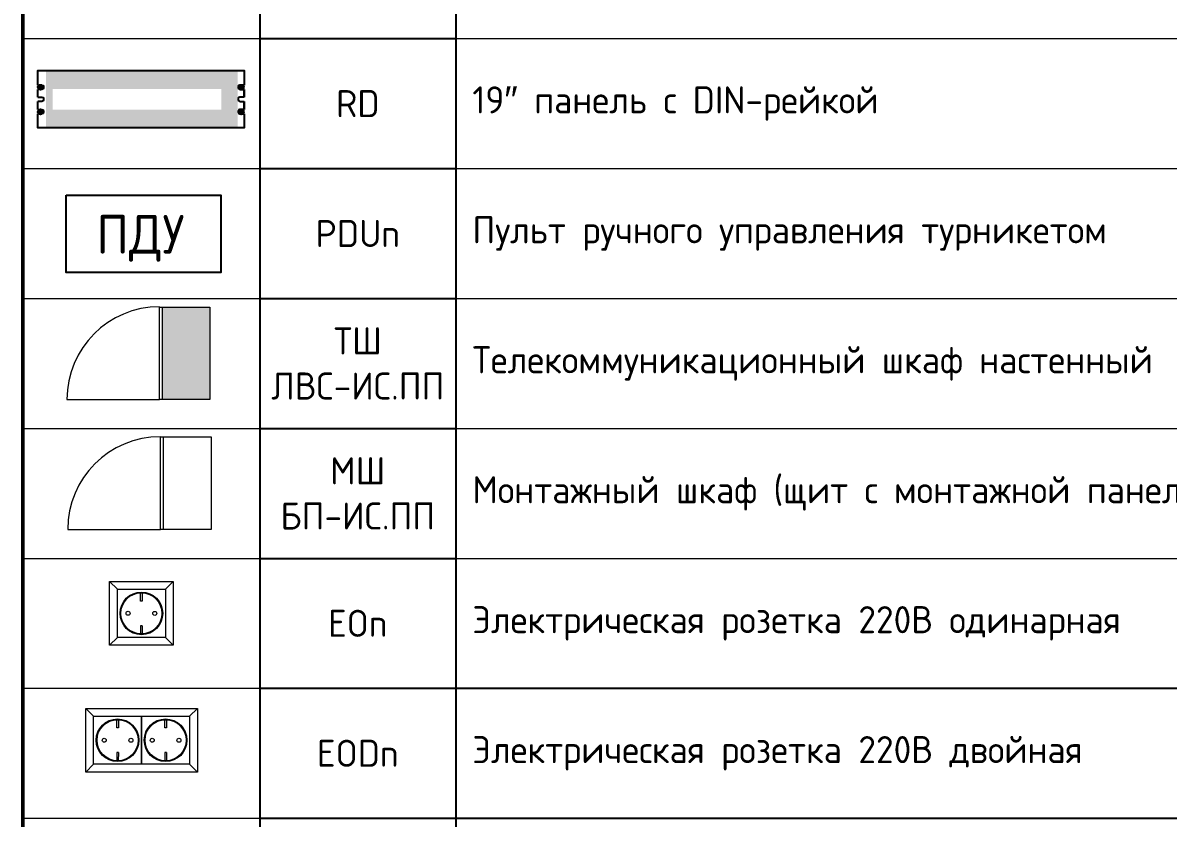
# Model space of a CAD drawing. Header units: millimetres. Extents: x -695119 to 412940, y -249585 to 622758.
# Drawn here: x -573452 to -567531, y 17115 to 21224 of the extents above; entities that cross this region are included whole.
import ezdxf
from ezdxf.enums import TextEntityAlignment as Align

# ---------------------------------------------------------------- set-up
doc = ezdxf.new("R2010")
doc.units = ezdxf.units.MM
for name, color, linetype, lineweight in [('(АР) Текст', 7, 'Continuous', 25), ('_СКС-Шкафы', 7, 'Continuous', 0), ('АПС', 255, 'Continuous', 30)]:
    doc.layers.add(name, color=color, linetype=linetype, lineweight=lineweight)
doc.layers.add('PDF _Оформление-Надписи', color=7, linetype='Continuous')
doc.layers.add('Узлы', color=7, linetype='Continuous')
doc.styles.add('GOST-2.304_Type-B_italic', font='')
doc.styles.add('ICOCPEUR', font='isocpeur.ttf', dxfattribs={"height": 250})
doc.styles.get('GOST-2.304_Type-B_italic').set_extended_font_data('GOST type B')

# ---------------------------------------------------------------- blocks, each defined once
blk = doc.blocks.new('*T1110')
at = {"layer": 'Узлы', "color": 0, "lineweight": 50, "transparency": 16777216}
for p, q in [((0, 0), (9164.9, 0)), ((0, 0), (0, -19360.9)), ((9164.9, 0), (9164.9, -19360.9)), ((0, -400), (9164.9, -400)), ((0, -19360.9), (9164.9, -19360.9))]:
    blk.add_line(p, q, dxfattribs=at)
at = {"layer": 'Узлы', "color": 0, "lineweight": -2, "transparency": 16777216}
for p, q in [((2238.1, 0), (2238.1, -2414.3)), ((7679.3, 0), (7679.3, -18960.9)), ((1225, -400), (1225, -18960.9)), ((0, -1071.4), (2238.1, -1071.4)), ((7679.3, -1071.4), (9164.9, -1071.4)), ((0, -1742.9), (2238.1, -1742.9)), ((7679.3, -1742.9), (9164.9, -1742.9)), ((0, -2414.3), (2238.1, -2414.3)), ((7679.3, -2414.3), (9164.9, -2414.3)), ((0, -3085.7), (2238.1, -3085.7)), ((2238.1, -3085.7), (2238.1, -11575.2)), ((7679.3, -3085.7), (9164.9, -3085.7)), ((0, -3757.1), (2238.1, -3757.1)), ((7679.3, -3757.1), (9164.9, -3757.1)), ((1225, -4428.6), (2238.1, -4428.6)), ((7679.3, -4428.6), (9164.9, -4428.6)), ((1225, -5100), (2238.1, -5100)), ((7679.3, -5100), (9164.9, -5100)), ((1225, -5771.4), (2238.1, -5771.4)), ((0, -6442.9), (9164.9, -6442.9)), ((0, -7330.5), (9164.9, -7330.5)), ((1225, -8218), (9164.9, -8218)), ((1225, -8889.5), (2238.1, -8889.5)), ((7679.3, -8889.5), (9164.9, -8889.5)), ((1225, -9560.9), (2238.1, -9560.9)), ((7679.3, -9560.9), (9164.9, -9560.9)), ((1225, -10232.3), (2238.1, -10232.3)), ((7679.3, -10232.3), (9164.9, -10232.3)), ((1225, -10903.8), (2238.1, -10903.8)), ((1225, -11575.2), (2238.1, -11575.2)), ((1225, -12246.6), (2238.1, -12246.6)), ((1225, -12918), (2238.1, -12918)), ((1225, -13589.5), (2238.1, -13589.5)), ((7679.3, -13589.5), (9164.9, -13589.5)), ((1225, -14260.9), (2238.1, -14260.9)), ((1225, -14932.3), (2238.1, -14932.3))]:
    blk.add_line(p, q, dxfattribs=at)
at = {"layer": 'Узлы', "color": 0, "linetype": 'ByBlock', "lineweight": -2, "transparency": 16777216}
for p, q in [((2238.1, -1071.4), (7679.3, -1071.4)), ((2238.1, -1742.9), (7679.3, -1742.9)), ((2238.1, -2414.3), (7679.3, -2414.3)), ((2238.1, -2414.3), (2238.1, -3085.7)), ((2238.1, -3085.7), (7679.3, -3085.7)), ((2238.1, -3757.1), (7679.3, -3757.1)), ((0, -4428.6), (1225, -4428.6)), ((2238.1, -4428.6), (7679.3, -4428.6)), ((0, -5100), (1225, -5100)), ((2238.1, -5100), (7679.3, -5100)), ((0, -5771.4), (1225, -5771.4)), ((2238.1, -5771.4), (9164.9, -5771.4)), ((2238.1, -10232.3), (7679.3, -10232.3)), ((2238.1, -10903.8), (7679.3, -10903.8)), ((2238.1, -11575.2), (2238.1, -18960.9)), ((7679.3, -11575.2), (9164.9, -11575.2)), ((7679.3, -12246.6), (9164.9, -12246.6)), ((7679.3, -12918), (9164.9, -12918)), ((7679.3, -14260.9), (9164.9, -14260.9)), ((7679.3, -14932.3), (9164.9, -14932.3)), ((1225, -15603.8), (9164.9, -15603.8)), ((1225, -16275.2), (9164.9, -16275.2)), ((1225, -16946.6), (9164.9, -16946.6)), ((1225, -17618), (9164.9, -17618)), ((1225, -18289.5), (9164.9, -18289.5))]:
    blk.add_line(p, q, dxfattribs=at)
at = {"layer": 'Узлы', "color": 0, "lineweight": 0, "transparency": 16777216}
for p, q in [((0, -8218), (1225, -8218)), ((0, -8889.5), (1225, -8889.5)), ((2238.1, -8889.5), (7679.3, -8889.5)), ((0, -9560.9), (1225, -9560.9)), ((2238.1, -9560.9), (7679.3, -9560.9)), ((0, -10232.3), (1225, -10232.3)), ((0, -10903.8), (1225, -10903.8)), ((7679.3, -10903.8), (9164.9, -10903.8)), ((0, -11575.2), (1225, -11575.2)), ((2238.1, -11575.2), (7679.3, -11575.2)), ((0, -12246.6), (1225, -12246.6)), ((2238.1, -12246.6), (7679.3, -12246.6)), ((0, -12918), (1225, -12918)), ((2238.1, -12918), (7679.3, -12918)), ((0, -13589.5), (1225, -13589.5)), ((2238.1, -13589.5), (7679.3, -13589.5)), ((0, -14260.9), (1225, -14260.9)), ((2238.1, -14260.9), (7679.3, -14260.9)), ((0, -14932.3), (1225, -14932.3)), ((2238.1, -14932.3), (7679.3, -14932.3)), ((0, -15603.8), (1225, -15603.8)), ((0, -16275.2), (1225, -16275.2)), ((0, -16946.6), (1225, -16946.6)), ((0, -17618), (1225, -17618)), ((0, -18289.5), (1225, -18289.5)), ((0, -18960.9), (9164.9, -18960.9))]:
    blk.add_line(p, q, dxfattribs=at)
at = {"layer": 'Узлы', "color": 0, "transparency": 16777216}
for s, insert, char_height, width, attachment_point, style in [('Примечание', (8422.1, -200), 139.88, 1483.861, 5, 'GOST-2.304_Type-B_italic'), ('Поз. обозначение', (1119, -200), 139.881, 2236.418, 5, 'GOST-2.304_Type-B_italic'), ('Наменование', (4958.7, -200), 139.881, 5439.546, 5, 'GOST-2.304_Type-B_italic'), ('{\\C7; Прибор АПС}', (2238.9, -735.7), 139.881, 5439.546, 4, 'GOST-2.304_Type-B_italic'), ('Fs', (1731.5, -735.7), 139.88, 1011.435, 5, 'GOST-2.304_Type-B_italic'), ('PN 24', (1731.5, -1407.1), 139.88, 1011.435, 5, 'GOST-2.304_Type-B_italic'), ('{\\C7; Блок питания турникета 24В}', (2238.9, -1407.1), 139.881, 5439.546, 4, 'GOST-2.304_Type-B_italic'), ('Поставляется ДИТ', (8422.1, -1407.1), 139.881, 1483.861, 5, 'GOST-2.304_Type-B_italic'), ('PN 12', (1731.5, -2078.6), 139.88, 1011.435, 5, 'GOST-2.304_Type-B_italic'), ('{\\C7; Блок питания турникета 12В}', (2238.9, -2078.6), 139.881, 5439.546, 4, 'GOST-2.304_Type-B_italic'), ('Поставляется ДИТ', (8422.1, -2078.6), 139.881, 1483.861, 5, 'GOST-2.304_Type-B_italic'), ('{\\C7; Источник бесперебойного питания}', (2238.9, -2750), 139.881, 5439.546, 4, 'GOST-2.304_Type-B_italic'), ('ИБП', (1731.5, -2750), 139.88, 1011.435, 5, 'GOST-2.304_Type-B_italic'), ('Поставляется ДИТ', (8422.1, -2750), 139.881, 1483.861, 5, 'GOST-2.304_Type-B_italic'), ('АРМ-ОП(с/б)', (1731.5, -3421.4), 139.881, 1011.435, 5, 'GOST-2.304_Type-B_italic'), ('{\\C7; АРМ оператора питания (столовая/буфет)}', (2238.9, -3421.4), 139.881, 5439.546, 4, 'GOST-2.304_Type-B_italic'), ('Поставляется ДИТ', (8422.1, -3421.4), 139.881, 1483.861, 5, 'GOST-2.304_Type-B_italic'), ('АРМ-А-ОУ', (1731.5, -4092.9), 139.88, 1011.435, 5, 'GOST-2.304_Type-B_italic'), ('{\\C7; АРМ администратора ОУ}', (2238.9, -4092.9), 139.881, 5439.546, 4, 'GOST-2.304_Type-B_italic'), ('Поставляется ДИТ', (8422.1, -4092.9), 139.881, 1483.861, 5, 'GOST-2.304_Type-B_italic'), (' АРМ контролера (охранника)', (2238.9, -4764.3), 139.881, 5439.546, 4, 'GOST-2.304_Type-B_italic'), ('АРМ-К', (1731.5, -4764.3), 139.88, 1011.435, 5, 'GOST-2.304_Type-B_italic'), ('Поставляется ДИТ', (8422.1, -4764.3), 139.881, 1483.861, 5, 'GOST-2.304_Type-B_italic'), (' Подключение к сети питания 220В', (2238.9, -5435.7), 139.881, 5439.546, 4, 'GOST-2.304_Type-B_italic'), ('TРn', (1731.5, -6107.1), 139.88, 1011.435, 5, 'GOST-2.304_Type-B_italic'), ('{\\C7; Турникет типа "трипод"}', (2238.9, -6107.1), 139.881, 5439.546, 4, 'GOST-2.304_Type-B_italic'), ('Поставляется ДИТ', (8422.1, -6107.1), 139.881, 1483.861, 5, 'GOST-2.304_Type-B_italic'), ('Створка ограждения «антипаника» Ø32мм длиной 1,2 м . в комплекте с фиксатором, завесами и с заполненинием с пиктограммами{\\C256; }', (2350, -6886.7), 139.881, 5217.415, 4, 'GOST-2.304_Type-B_italic'), ('KL(1,2м)n', (1731.5, -6886.7), 139.88, 1011.435, 5, 'GOST-2.304_Type-B_italic'), ('Поставляется ДИТ', (8422.1, -6886.7), 139.881, 1483.861, 5, 'GOST-2.304_Type-B_italic'), ('Створка ограждения «антипаника» Ø32мм длиной 1,5 м. в комплекте с фиксатором, завесами и с заполненинием с пиктограммами', (2350, -7774.2), 139.881, 5217.415, 4, 'GOST-2.304_Type-B_italic'), ('KL(1,5м)n', (1731.5, -7774.2), 139.88, 1011.435, 5, 'GOST-2.304_Type-B_italic'), ('Поставляется ДИТ', (8422.1, -7774.2), 139.881, 1483.861, 5, 'GOST-2.304_Type-B_italic'), ('  Ограждение', (2238.9, -8553.8), 139.881, 5439.546, 4, 'GOST-2.304_Type-B_italic'), ('Поставляется ДИТ', (8422.1, -8553.8), 139.881, 1483.861, 5, 'GOST-2.304_Type-B_italic'), ('ESn', (1731.5, -9225.2), 139.88, 1011.435, 5, 'GOST-2.304_Type-B_italic'), (' {\\fISOCPEUR|b0|i0|c204|p34;\\C256;Маршрутизатор} (коммутатор 3-го уровня, 24xRJ45', (2238.9, -9225.2), 139.881, 5439.546, 4, 'GOST-2.304_Type-B_italic'), ('Поставляется ДИТ', (8422.1, -9225.2), 139.881, 1483.861, 5, 'GOST-2.304_Type-B_italic'), ('ОРn', (1731.5, -9896.6), 139.88, 1011.435, 5, 'GOST-2.304_Type-B_italic'), (' Кабельный органайзер 1U', (2238.9, -9896.6), 139.881, 5439.546, 4, 'GOST-2.304_Type-B_italic'), ('БР', (1731.5, -10568), 139.88, 1011.435, 5, 'GOST-2.304_Type-B_italic'), ('{\\C256; Блок розеток}', (2238.9, -10568), 139.881, 5439.546, 4, 'GOST-2.304_Type-B_italic'), ('{\\Q1.13910E-013;\\C256;КП}', (1731.5, -11239.5), 139.881, 1011.435, 5, 'GOST-2.304_Type-B_italic'), ('{\\C256; Консольная полка}', (2238.9, -11239.5), 139.881, 5439.546, 4, 'GOST-2.304_Type-B_italic'), ('{\\C256; DIN рейка}', (2238.9, -11910.9), 139.881, 5439.546, 4, 'GOST-2.304_Type-B_italic'), ('DI', (1731.5, -11910.9), 139.88, 1011.435, 5, 'GOST-2.304_Type-B_italic'), ('RD', (1731.5, -12582.3), 139.88, 1011.435, 5, 'GOST-2.304_Type-B_italic'), ('{\\C256; 19″ панель с DIN-рейкой }', (2238.9, -12582.3), 139.881, 5439.546, 4, 'GOST-2.304_Type-B_italic'), ('PDUn', (1731.5, -13253.8), 139.88, 1011.435, 5, 'GOST-2.304_Type-B_italic'), (' Пульт ручного управления турникетом', (2238.9, -13253.8), 139.881, 5439.546, 4, 'GOST-2.304_Type-B_italic'), ('Поставляется ДИТ', (8422.1, -13253.8), 139.881, 1483.861, 5, 'GOST-2.304_Type-B_italic'), ('ТШ ЛВС-ИС.ПП', (1731.5, -13925.2), 139.881, 1011.435, 5, 'GOST-2.304_Type-B_italic'), (' Телекоммуникационный шкаф настенный ', (2238.9, -13925.2), 139.881, 5439.546, 4, 'GOST-2.304_Type-B_italic'), ('МШ БП-ИС.ПП', (1731.5, -14596.6), 139.881, 1011.435, 5, 'GOST-2.304_Type-B_italic'), (' Монтажный шкаф (щит с монтажной панелью металлический)', (2238.9, -14596.6), 139.881, 5439.546, 4, 'GOST-2.304_Type-B_italic'), ('EOn', (1731.5, -15268), 139.88, 1011.435, 5, 'GOST-2.304_Type-B_italic'), ('{\\C256; Электрическая розетка 220В одинарная}', (2238.9, -15268), 139.881, 5439.546, 4, 'GOST-2.304_Type-B_italic'), ('{\\C256; Электрическая розетка 220В двойная }', (2238.9, -15939.5), 139.881, 5439.546, 4, 'GOST-2.304_Type-B_italic'), ('EODn', (1731.5, -15939.5), 139.88, 1011.435, 5, 'GOST-2.304_Type-B_italic'), ('ETHn', (1731.5, -16610.9), 139.88, 1011.435, 5, 'GOST-2.304_Type-B_italic'), (' Устанавливаемая компьютерная розетка  RJ45', (2238.9, -16610.9), 139.881, 5439.546, 4, 'GOST-2.304_Type-B_italic'), ('UKn', (1731.5, -17282.3), 139.88, 1011.435, 5, 'GOST-2.304_Type-B_italic'), ('  Устройство коммутационное', (2238.9, -17282.3), 139.881, 5439.546, 4, 'GOST-2.304_Type-B_italic'), (' Патч-корд LSLTx RJ-45', (2238.9, -17953.8), 139.881, 5439.546, 4, 'GOST-2.304_Type-B_italic'), ('PC', (1731.5, -17953.8), 139.88, 1011.435, 5, 'GOST-2.304_Type-B_italic'), ('RJ', (1731.5, -18625.2), 139.88, 1011.435, 5, 'GOST-2.304_Type-B_italic'), (' Коннектор RJ-45, монтируемый на кабельную линию', (2238.9, -18625.2), 139.881, 5439.546, 4, 'GOST-2.304_Type-B_italic'), ('{\\fArial Narrow|b0|i0|c204|p34; Примечание - в перечне условных обозначений:  n - порядковый номер устройства}', (0.8, -19160.9), 139.881, 9163.181, 4, 'ICOCPEUR')]:
    blk.add_mtext(s, dxfattribs=dict(at, insert=insert, char_height=char_height, width=width, attachment_point=attachment_point, style=style))

msp = doc.modelspace()

# ---------------------------------------------------------------- hatches: boundary and pattern name
at = {"lineweight": 15}
h = msp.add_hatch(color=9, dxfattribs=at)
h.dxf.hatch_style = 1
h.paths.add_polyline_path([(-572342.195, 20977.658), (-573332.101, 20977.658), (-573332.101, 20681.816), (-573128.563, 20681.816), (-573128.563, 20776.684), (-573297.119, 20776.684), (-573297.119, 20882.929), (-572861.974, 20882.929), (-572426.828, 20882.929), (-572426.828, 20776.684), (-572861.974, 20776.684), (-573128.563, 20776.684), (-573128.563, 20681.816), (-572342.195, 20681.816)])
h = msp.add_hatch(color=9, dxfattribs=at)
h.dxf.hatch_style = 1
h.paths.add_polyline_path([(-572484.622, 19755.62), (-572731.282, 19755.62), (-572731.282, 19278.519), (-572484.622, 19278.519)])

# ---------------------------------------------------------------- linework, layer by layer
at = {"layer": '(АР) Текст', "color": 7}
for p, q in [((-573375.055, 20840.986), (-573375.055, 20880.538)), ((-572308.783, 20880.538), (-572308.783, 20840.986)), ((-572308.783, 20840.986), (-572308.783, 20880.538)), ((-573375.055, 20776.615), (-573375.055, 20818.586)), ((-572308.783, 20818.586), (-572308.783, 20776.615)), ((-572308.783, 20776.615), (-572308.783, 20818.586))]:
    msp.add_line(p, q, dxfattribs=at)
for points in [[(-573375.055, 20902.938), (-573375.055, 20977.658), (-572308.783, 20977.658), (-572308.783, 20902.938)], [(-573375.055, 20840.986), (-573375.055, 20880.538)], [(-573367.179, 20896.946), (-573361.795, 20891.563)], [(-573361.795, 20891.563), (-573367.179, 20886.179)], [(-573366.162, 20897.963), (-573360.779, 20892.579)], [(-573366.162, 20885.162), (-573360.779, 20890.546)], [(-573355.395, 20897.963), (-573360.779, 20892.579)], [(-573360.779, 20890.546), (-573355.395, 20885.162)], [(-573359.762, 20891.563), (-573354.378, 20896.946)], [(-573359.762, 20891.563), (-573354.378, 20886.179)], [(-572324.075, 20891.563), (-572329.459, 20896.946)], [(-572324.075, 20891.563), (-572329.459, 20886.179)], [(-572328.443, 20897.963), (-572323.059, 20892.579)], [(-572323.059, 20890.546), (-572328.443, 20885.162)], [(-572317.675, 20897.963), (-572323.059, 20892.579)], [(-572317.675, 20885.162), (-572323.059, 20890.546)], [(-572316.659, 20896.946), (-572322.043, 20891.563)], [(-572322.043, 20891.563), (-572316.659, 20886.179)], [(-572308.783, 20880.538), (-572308.783, 20840.986)], [(-572308.783, 20840.986), (-572308.783, 20880.538)], [(-573375.055, 20776.615), (-573375.055, 20818.586)], [(-572308.783, 20818.586), (-572308.783, 20776.615)], [(-572308.783, 20776.615), (-572308.783, 20818.586)], [(-572308.783, 20754.215), (-572308.783, 20681.816), (-573375.055, 20681.816), (-573375.055, 20754.215)], [(-573367.179, 20770.21), (-573361.795, 20764.827)], [(-573361.795, 20764.827), (-573367.179, 20759.443)], [(-573366.162, 20771.227), (-573360.779, 20765.843)], [(-573366.162, 20758.427), (-573360.779, 20763.81)], [(-573355.395, 20771.227), (-573360.779, 20765.843)], [(-573360.779, 20763.81), (-573355.395, 20758.427)], [(-573359.762, 20764.827), (-573354.378, 20770.21)], [(-573359.762, 20764.827), (-573354.378, 20759.443)], [(-572324.075, 20764.827), (-572329.459, 20770.21)], [(-572324.075, 20764.827), (-572329.459, 20759.443)], [(-572328.443, 20771.227), (-572323.059, 20765.843)], [(-572323.059, 20763.81), (-572328.443, 20758.427)], [(-572317.675, 20771.227), (-572323.059, 20765.843)], [(-572317.675, 20758.427), (-572323.059, 20763.81)], [(-572316.659, 20770.21), (-572322.043, 20764.827)], [(-572322.043, 20764.827), (-572316.659, 20759.443)]]:
    msp.add_lwpolyline(points, dxfattribs=at)
for points in [[(-573375.055, 20902.938), (-573353.395, 20902.938, -0.41421356), (-573345.395, 20894.938), (-573345.395, 20888.538, -0.41421356), (-573353.395, 20880.538), (-573375.055, 20880.538)], [(-572308.783, 20902.938), (-572330.443, 20902.938, 0.41421356), (-572338.443, 20894.938), (-572338.443, 20888.538, 0.41421356), (-572330.443, 20880.538), (-572308.783, 20880.538)], [(-573375.055, 20840.986), (-573353.395, 20840.986, -0.41421356), (-573345.395, 20832.986), (-573345.395, 20826.586, -0.41421356), (-573353.395, 20818.586), (-573375.055, 20818.586)], [(-572308.783, 20840.986), (-572330.443, 20840.986, 0.41421356), (-572338.443, 20832.986), (-572338.443, 20826.586, 0.41421356), (-572330.443, 20818.586), (-572308.783, 20818.586)], [(-573375.055, 20776.615), (-573353.395, 20776.615, -0.41421356), (-573345.395, 20768.615), (-573345.395, 20762.215, -0.41421356), (-573353.395, 20754.215), (-573375.055, 20754.215)], [(-572308.783, 20776.615), (-572330.443, 20776.615, 0.41421356), (-572338.443, 20768.615), (-572338.443, 20762.215, 0.41421356), (-572330.443, 20754.215), (-572308.783, 20754.215)]]:
    msp.add_lwpolyline(points, format="xyb", dxfattribs=at)
for centre, radius in [((-573360.779, 20891.563), 13.245), ((-573360.779, 20891.563), 8.363), ((-572323.059, 20891.563), 13.245), ((-572323.059, 20891.563), 8.363), ((-573360.779, 20764.827), 13.245), ((-573360.779, 20764.827), 8.363), ((-572323.059, 20764.827), 13.245), ((-572323.059, 20764.827), 8.363)]:
    msp.add_circle(centre, radius, dxfattribs=at)
at = {"color": 7, "lineweight": 25, "ltscale": 100}
msp.add_lwpolyline([(-573228.003, 20334.615), (-572428.003, 20334.615), (-572428.003, 19934.615), (-573228.003, 19934.615)], close=True, dxfattribs=at)
at = {"color": 0, "lineweight": 15}
msp.add_lwpolyline([(-572484.622, 19278.519), (-572745.686, 19278.519), (-572745.686, 19755.62), (-572484.622, 19755.62)], close=True, dxfattribs=at)
at = {"layer": '_СКС-Шкафы'}
for points in [[(-572731.282, 19757.378), (-572731.282, 19278.693)], [(-573224.371, 19278.693), (-572745.686, 19278.693)], [(-572726.844, 19085.754), (-572726.844, 18607.069)], [(-573219.933, 18607.069), (-572741.248, 18607.069)]]:
    msp.add_lwpolyline(points, dxfattribs=at)
msp.add_lwpolyline([(-572741.248, 19085.754), (-572478.336, 19085.754), (-572478.336, 18607.069), (-572741.248, 18607.069)], close=True, dxfattribs=at)
for centre in [(-572745.686, 19278.693), (-572741.248, 18607.069)]:
    msp.add_arc(centre, 478.685, 90, 180, dxfattribs=at)
at = {"layer": 'PDF _Оформление-Надписи', "lineweight": 0}
for points in [[(-573003.505, 18337.416), (-572675.163, 18337.416), (-572675.163, 18009.073), (-573003.505, 18009.073)], [(-572963.505, 18297.416), (-572715.163, 18297.416), (-572715.163, 18049.073), (-572963.505, 18049.073)], [(-573126.701, 17681.598), (-572550.015, 17681.598), (-572550.015, 17353.256), (-573126.701, 17353.256)], [(-573086.701, 17641.598), (-572838.358, 17641.598), (-572838.358, 17393.256), (-573086.701, 17393.256)], [(-572838.358, 17641.598), (-572590.015, 17641.598), (-572590.015, 17393.256), (-572838.358, 17393.256)]]:
    msp.add_lwpolyline(points, close=True, dxfattribs=at)
for points in [[(-573003.505, 18337.416), (-572963.505, 18297.416)], [(-572715.163, 18297.416), (-572675.163, 18337.416)], [(-572834.813, 18279.363), (-572834.929, 18237.012), (-572843.39, 18237.035), (-572843.274, 18279.386)], [(-572835.278, 18109.453), (-572843.739, 18109.477), (-572843.856, 18067.126)], [(-572835.278, 18109.453), (-572835.394, 18067.103)], [(-573003.505, 18009.073), (-572963.505, 18049.073)], [(-572715.163, 18049.073), (-572675.163, 18009.073)], [(-573126.701, 17681.598), (-573086.701, 17641.598)], [(-572590.015, 17641.598), (-572550.015, 17681.598)], [(-572958.008, 17623.546), (-572958.124, 17581.195), (-572966.585, 17581.218), (-572966.469, 17623.569)], [(-572709.665, 17623.546), (-572709.781, 17581.195), (-572718.243, 17581.218), (-572718.127, 17623.569)], [(-572958.473, 17453.636), (-572966.935, 17453.659), (-572967.051, 17411.309)], [(-572958.473, 17453.636), (-572958.589, 17411.285)], [(-572710.131, 17453.636), (-572718.592, 17453.659), (-572718.708, 17411.309)], [(-572710.131, 17453.636), (-572710.247, 17411.285)], [(-573126.701, 17353.256), (-573086.701, 17393.256)], [(-572590.015, 17393.256), (-572550.015, 17353.256)]]:
    msp.add_lwpolyline(points, dxfattribs=at)
for centre, radius in [((-572839.334, 18173.244), 110.269), ((-572839.334, 18173.244), 109.99), ((-572839.334, 18173.244), 106.215), ((-572908.467, 18173.434), 10.333), ((-572770.201, 18173.055), 10.333), ((-572962.529, 17517.427), 110.269), ((-572962.529, 17517.427), 109.99), ((-572962.529, 17517.427), 106.215), ((-572714.187, 17517.427), 110.269), ((-572714.187, 17517.427), 109.99), ((-572714.187, 17517.427), 106.215), ((-573031.662, 17517.617), 10.333), ((-572893.397, 17517.238), 10.333), ((-572783.319, 17517.617), 10.333), ((-572645.054, 17517.238), 10.333)]:
    msp.add_circle(centre, radius, dxfattribs=at)

# ---------------------------------------------------------------- block references
msp.add_blockref('*T1110', (-573451.825, 33389.615))

# ---------------------------------------------------------------- texts
at = {"layer": 'АПС', "color": 7, "lineweight": 25, "ltscale": 100, "style": 'GOST-2.304_Type-B_italic'}
msp.add_text('ПДУ', height=200, dxfattribs=at).set_placement((-572843.632, 20131.648), align=Align.MIDDLE_CENTER)

doc.saveas('drawing.dxf')
